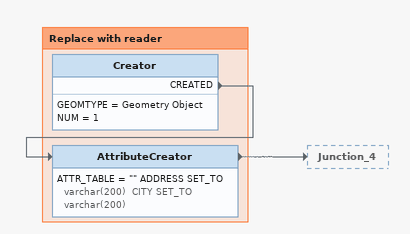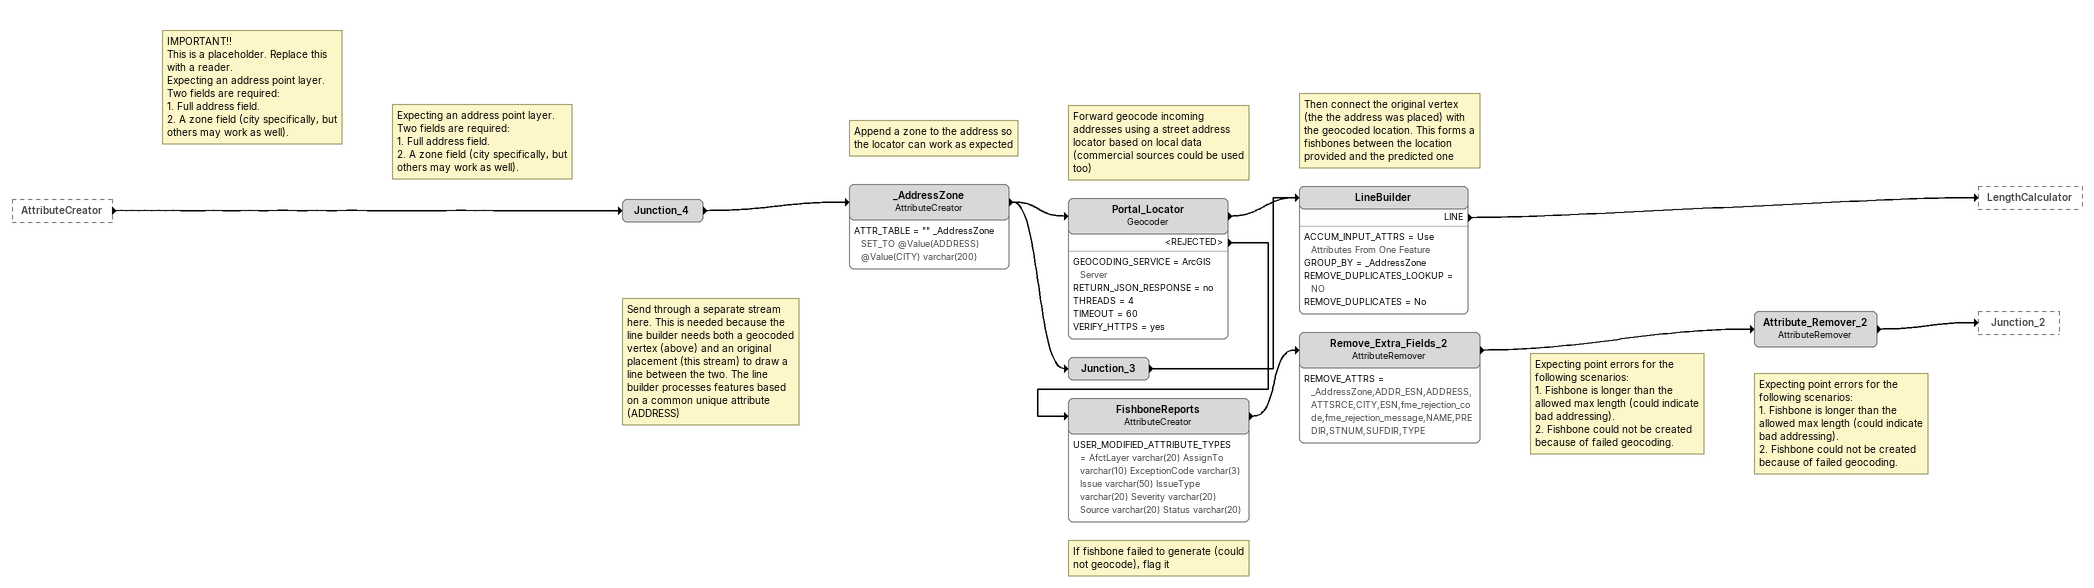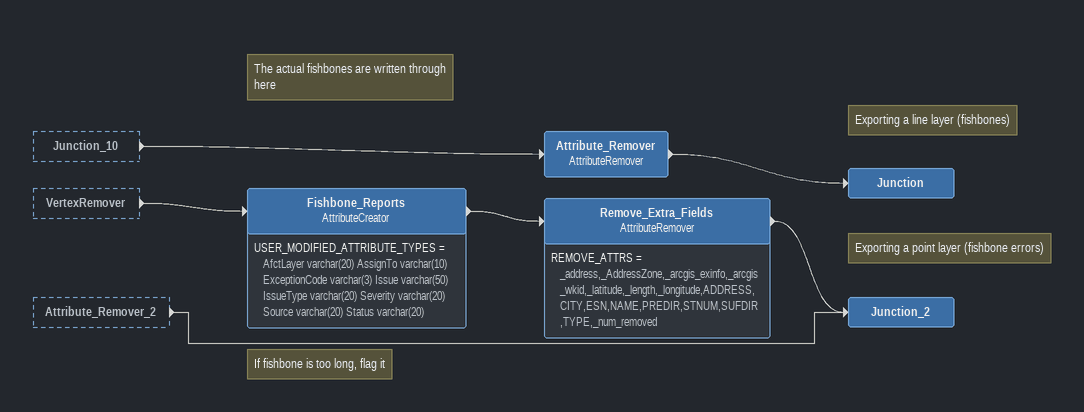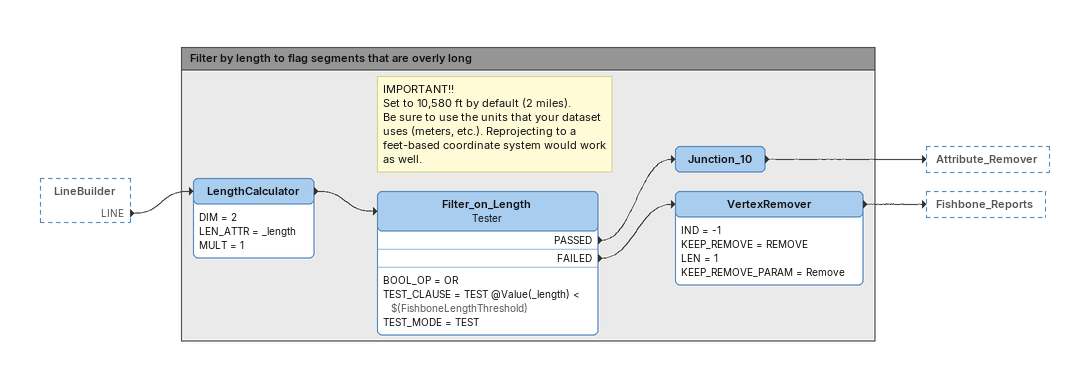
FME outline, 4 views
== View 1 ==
Bookmark: Replace with reader
Creator
    GEOMTYPE = Geometry Object
    NUM = 1
    CREATED -> AttributeCreator
AttributeCreator
    ATTR_TABLE = "" ADDRESS SET_TO  varchar(200)  CITY SET_TO  varchar(200)
    -> Junction_4

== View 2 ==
AttributeCreator [outside]
    -> Junction_4
Note: IMPORTANT!! / This is a placeholder. Replace this with a reader. / Expecting an address point layer. Two fields are required: / 1. Full address field. / 2. A zone field (city specifically, but others may work as well).
Note: Expecting an address point layer. Two fields are required: / 1. Full address field. / 2. A zone field (city specifically, but others may work as well).
Note: Send through a separate stream here. This is needed because the line builder needs both a geocoded vertex (above) and an original placement (this stream) to draw a line between the two. The line builder processes features based on a common unique attribute (ADDRESS)
Junction_4
    -> _AddressZone
Note: Append a zone to the address so the locator can work as expected
_AddressZone: AttributeCreator
    ATTR_TABLE = "" _AddressZone SET_TO @Value(ADDRESS) @Value(CITY) varchar(200)
    -> Portal_Locator
    -> Junction_3
Note: Forward geocode incoming addresses using a street address locator based on local data (commercial sources could be used too)
Portal_Locator: Geocoder
    GEOCODING_SERVICE = ArcGIS Server
    RETURN_JSON_RESPONSE = no
    THREADS = 4
    TIMEOUT = 60
    VERIFY_HTTPS = yes
    -> LineBuilder
    <REJECTED> -> FishboneReports
Note: If fishbone failed to generate (could not geocode), flag it
FishboneReports: AttributeCreator
    USER_MODIFIED_ATTRIBUTE_TYPES = AfctLayer varchar(20) AssignTo varchar(10) ExceptionCode varchar(3) Issue varchar(50) IssueType varchar(20) Severity varchar(20) Source varchar(20) Status varchar(20)
    -> Remove_Extra_Fields_2
Note: Expecting point errors for the following scenarios: / 1. Fishbone is longer than the allowed max length (could indicate bad addressing). / 2. Fishbone could not be created because of failed geocoding.
Remove_Extra_Fields_2: AttributeRemover
    REMOVE_ATTRS = _AddressZone,ADDR_ESN,ADDRESS,ATTSRCE,CITY,ESN,fme_rejection_code,fme_rejection_message,NAME,PREDIR,STNUM,SUFDIR,TYPE
    -> Attribute_Remover_2
Note: Expecting point errors for the following scenarios: / 1. Fishbone is longer than the allowed max length (could indicate bad addressing). / 2. Fishbone could not be created because of failed geocoding.
Attribute_Remover_2: AttributeRemover
    -> Junction_2
Junction_3
    -> LineBuilder
Note: Then connect the original vertex (the the address was placed) with the geocoded location. This forms a fishbones between the location provided and the predicted one
LineBuilder
    ACCUM_INPUT_ATTRS = Use Attributes From One Feature
    GROUP_BY = _AddressZone
    REMOVE_DUPLICATES_LOOKUP = NO
    REMOVE_DUPLICATES = No
    LINE -> LengthCalculator

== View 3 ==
Junction_10 [outside]
    -> Attribute_Remover
VertexRemover [outside]
    -> Fishbone_Reports
Attribute_Remover_2 [outside]
    -> Junction_2
Attribute_Remover: AttributeRemover
    -> Junction
Note: Exporting a line layer (fishbones)
Junction
Note: The actual fishbones are written through here
Note: If fishbone is too long, flag it
Fishbone_Reports: AttributeCreator
    USER_MODIFIED_ATTRIBUTE_TYPES = AfctLayer varchar(20) AssignTo varchar(10) ExceptionCode varchar(3) Issue varchar(50) IssueType varchar(20) Severity varchar(20) Source varchar(20) Status varchar(20)
    -> Remove_Extra_Fields
Remove_Extra_Fields: AttributeRemover
    REMOVE_ATTRS = _address,_AddressZone,_arcgis_exinfo,_arcgis_wkid,_latitude,_length,_longitude,ADDRESS,CITY,ESN,NAME,PREDIR,STNUM,SUFDIR,TYPE,_num_removed
    -> Junction_2
Note: Exporting a point layer (fishbone errors)
Junction_2

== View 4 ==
LineBuilder [outside]
    LINE -> LengthCalculator

Bookmark: Filter by length to flag segments that are overly long
LengthCalculator
    DIM = 2
    LEN_ATTR = _length
    MULT = 1
    -> Filter_on_Length
Note: IMPORTANT!! / Set to 10,580 ft by default (2 miles). / Be sure to use the units that your dataset uses (meters, etc.). Reprojecting to a feet-based coordinate system would work as well.
Filter_on_Length: Tester
    BOOL_OP = OR
    TEST_CLAUSE = TEST @Value(_length) < $(FishboneLengthThreshold)
    TEST_MODE = TEST
    PASSED -> Junction_10
    FAILED -> VertexRemover
Junction_10
    -> Attribute_Remover
VertexRemover
    IND = -1
    KEEP_REMOVE = REMOVE
    LEN = 1
    KEEP_REMOVE_PARAM = Remove
    -> Fishbone_Reports
